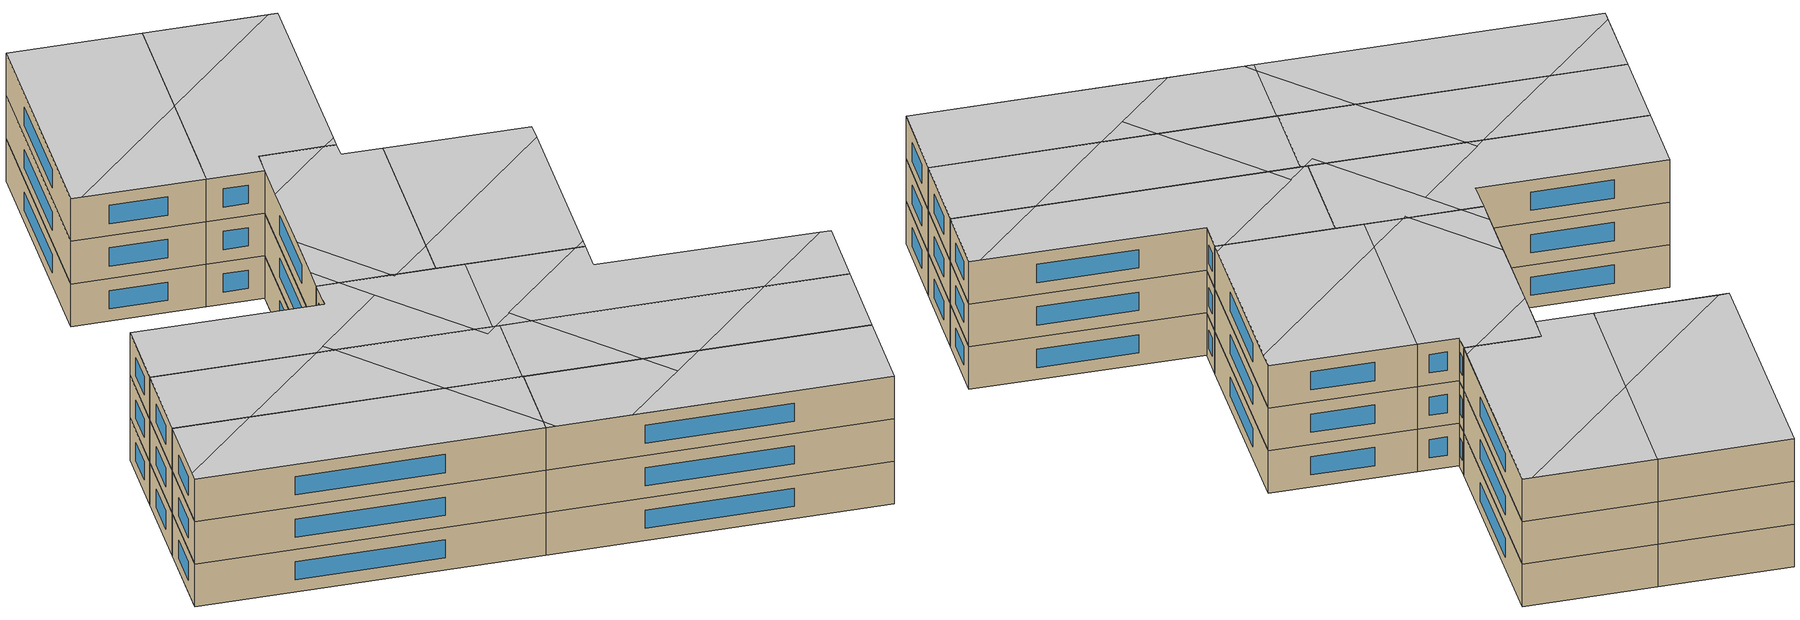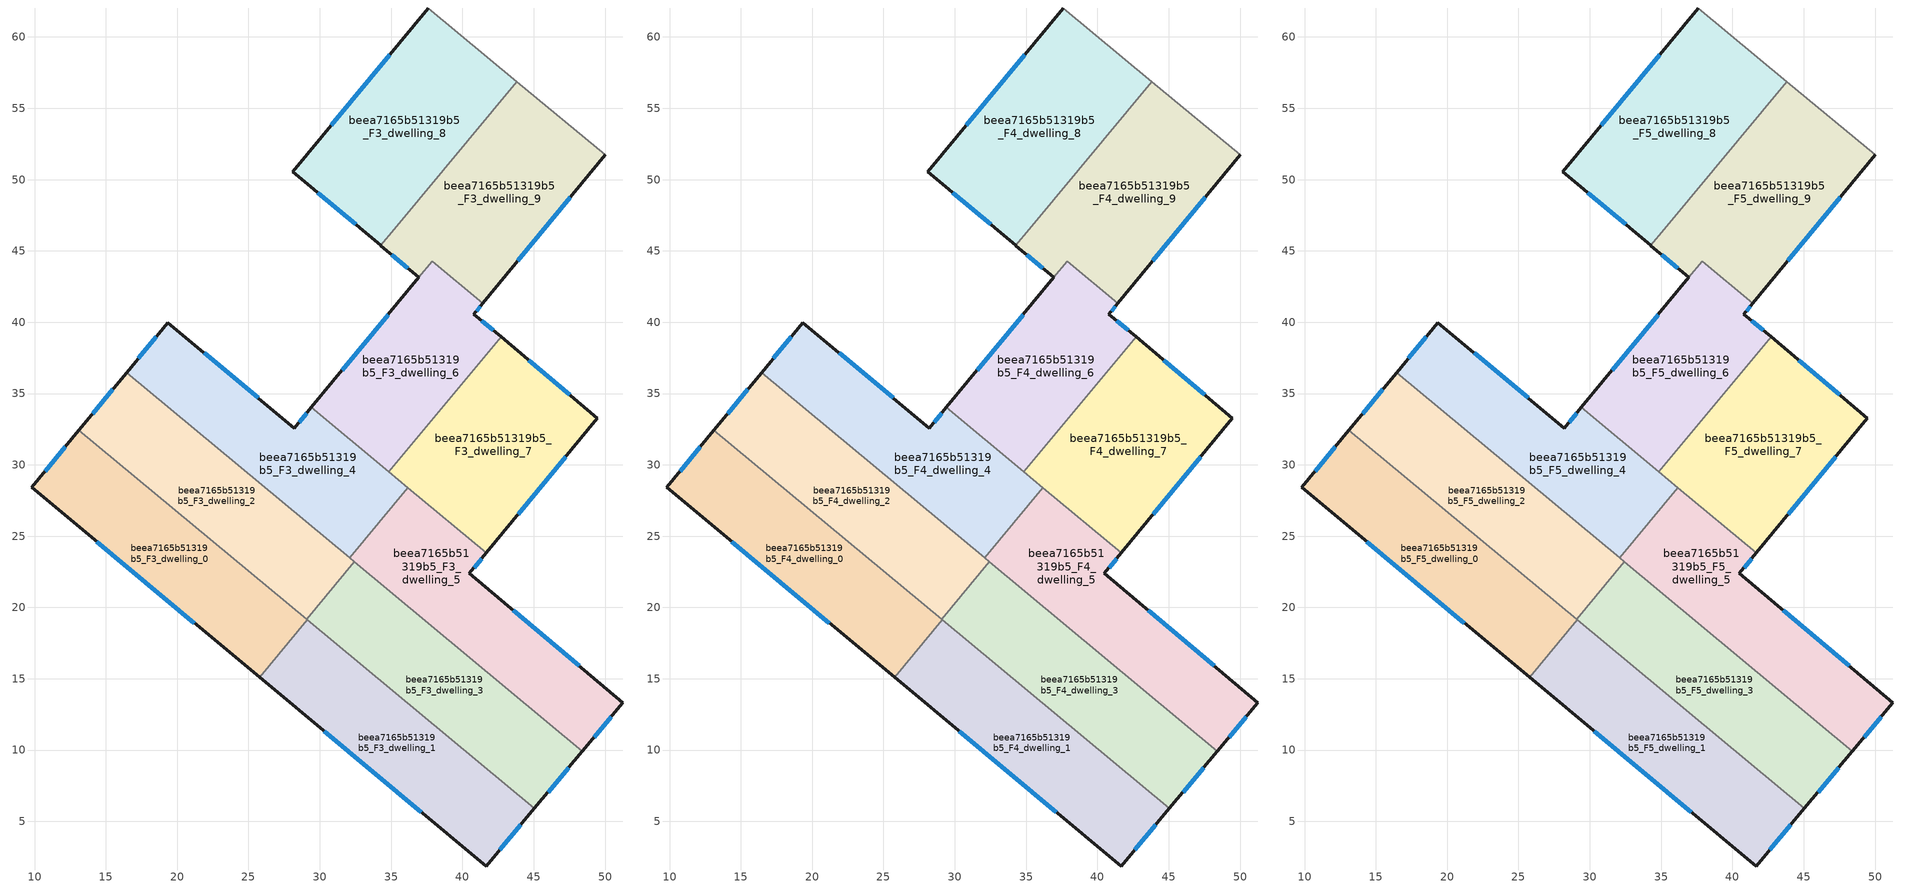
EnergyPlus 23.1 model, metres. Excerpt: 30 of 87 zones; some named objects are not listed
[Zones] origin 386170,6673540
beea7165b51319b5_F3_dwelling_0
 floor to beea7165b51319b5_F2_dwelling_0 (EU_floor_Construction): 29.12,19.13 25.78,15.1 9.79,28.42 13.11,32.43 z9
 wall outside (EU_wall_Construction): 13.11,32.43 9.79,28.42 25.78,15.1 z9:12
 wall to beea7165b51319b5_F3_dwelling_1 (EU_wall_Construction): 25.78,15.1 29.12,19.13 z9:12
 wall to beea7165b51319b5_F3_dwelling_2 (EU_wall_Construction): 29.08,19.17 13.11,32.43 z9:12
 wall to beea7165b51319b5_F3_dwelling_3 (EU_wall_Construction): 29.12,19.13 29.08,19.17 z9:12
 window (EU_Window_Construction): 14.36,24.61 21.21,18.91 / 12.16,31.29 10.74,29.57 z9.86:11.14
beea7165b51319b5_F3_dwelling_1
 floor to beea7165b51319b5_F2_dwelling_1 (EU_floor_Construction): 45.05,5.91 41.66,1.87 25.78,15.1 29.12,19.13 z9
 wall outside (EU_wall_Construction): 25.78,15.1 41.66,1.87 45.05,5.91 z9:12
 wall to beea7165b51319b5_F3_dwelling_3 (EU_wall_Construction): 45.05,5.91 29.12,19.13 z9:12
 window (EU_Window_Construction): 42.63,3.03 44.08,4.76 / 30.31,11.32 37.12,5.65 z9.86:11.14
beea7165b51319b5_F3_dwelling_2
 floor to beea7165b51319b5_F2_dwelling_2 (EU_floor_Construction): 32.43,23.2 29.08,19.17 13.11,32.43 16.45,36.46 z9
 wall outside (EU_wall_Construction): 16.45,36.46 13.11,32.43 z9:12
 wall to beea7165b51319b5_F3_dwelling_3 (EU_wall_Construction): 29.08,19.17 32.43,23.2 z9:12
 wall to beea7165b51319b5_F3_dwelling_4 (EU_wall_Construction): 32.09,23.47 16.45,36.46 z9:12
 wall to beea7165b51319b5_F3_dwelling_5 (EU_wall_Construction): 32.43,23.2 32.09,23.47 z9:12
 window (EU_Window_Construction): 15.5,35.31 14.07,33.58 z9.86:11.14
beea7165b51319b5_F3_dwelling_3
 floor to beea7165b51319b5_F2_dwelling_3 (EU_floor_Construction): 48.41,9.92 45.05,5.91 29.08,19.17 32.43,23.2 z9
 wall outside (EU_wall_Construction): 45.05,5.91 48.41,9.92 z9:12
 wall to beea7165b51319b5_F3_dwelling_5 (EU_wall_Construction): 48.41,9.92 32.43,23.2 z9:12
 window (EU_Window_Construction): 46.01,7.06 47.45,8.77 z9.86:11.14
beea7165b51319b5_F3_dwelling_4
 floor to beea7165b51319b5_F2_dwelling_4 (EU_floor_Construction): 29.41,34.02 36.18,28.4 32.09,23.47 16.45,36.46 19.35,39.97 28.22,32.58 z9
 wall outside (EU_wall_Construction): 29.41,34.02 28.22,32.58 19.35,39.97 16.45,36.46 z9:12
 wall to beea7165b51319b5_F3_dwelling_5 (EU_wall_Construction): 32.09,23.47 36.18,28.4 z9:12
 wall to beea7165b51319b5_F3_dwelling_6 (EU_wall_Construction): 34.85,29.51 29.41,34.02 z9:12
 wall to beea7165b51319b5_F3_dwelling_7 (EU_wall_Construction): 36.18,28.4 34.85,29.51 z9:12
 window (EU_Window_Construction): 29.07,33.61 28.56,32.99 / 18.52,38.97 17.28,37.47 / 25.69,34.69 21.88,37.86 z9.86:11.14
beea7165b51319b5_F3_dwelling_5
 floor to beea7165b51319b5_F2_dwelling_5 (EU_floor_Construction): 41.68,23.83 40.49,22.38 51.26,13.3 48.41,9.92 32.09,23.47 36.18,28.4 z9
 wall outside (EU_wall_Construction): 48.41,9.92 51.26,13.3 40.49,22.38 41.68,23.83 z9:12
 wall to beea7165b51319b5_F3_dwelling_7 (EU_wall_Construction): 41.68,23.83 36.18,28.4 z9:12
 window (EU_Window_Construction): 40.83,22.8 41.34,23.42 / 48.18,15.9 43.57,19.79 / 49.23,10.89 50.44,12.34 z9.86:11.14
beea7165b51319b5_F3_dwelling_6
 floor to beea7165b51319b5_F2_dwelling_6 (EU_floor_Construction): 41.44,41.33 40.81,40.57 42.71,38.97 34.85,29.51 29.41,34.02 36.94,43.15 37.88,44.29 z9
 wall outside (EU_wall_Construction): 42.71,38.97 40.81,40.57 41.44,41.33 / 36.94,43.15 29.41,34.02 z9:12
 wall to beea7165b51319b5_F3_dwelling_7 (EU_wall_Construction): 34.85,29.51 42.71,38.97 z9:12
 wall to beea7165b51319b5_F3_dwelling_9 (EU_wall_Construction): 41.44,41.33 37.88,44.29 36.94,43.15 z9:12
 window (EU_Window_Construction): 40.99,40.79 41.26,41.12 / 42.17,39.42 41.35,40.11 / 34.79,40.54 31.56,36.63 z9.86:11.14
beea7165b51319b5_F3_dwelling_7
 floor to beea7165b51319b5_F2_dwelling_7 (EU_floor_Construction): 49.47,33.28 41.68,23.83 34.85,29.51 42.71,38.97 z9
 wall outside (EU_wall_Construction): 41.68,23.83 49.47,33.28 42.71,38.97 z9:12
 window (EU_Window_Construction): 47.54,34.91 44.64,37.34 / 43.91,26.53 47.25,30.58 z9.86:11.14
beea7165b51319b5_F3_dwelling_8
 floor to beea7165b51319b5_F2_dwelling_8 (EU_floor_Construction): 43.82,56.87 35.22,46.5 34.28,45.38 28.1,50.54 37.61,62.03 z9
 wall outside (EU_wall_Construction): 37.61,62.03 28.1,50.54 34.28,45.38 z9:12
 wall adiabatic (EU_wall_Construction): 43.82,56.87 37.61,62.03 z9:12
 wall to beea7165b51319b5_F3_dwelling_9 (EU_wall_Construction): 34.28,45.38 35.22,46.5 43.82,56.87 z9:12
 window (EU_Window_Construction): 29.86,49.07 32.51,46.86 / 34.89,58.75 30.82,53.83 z9.86:11.14
beea7165b51319b5_F3_dwelling_9
 floor to beea7165b51319b5_F2_dwelling_9 (EU_floor_Construction): 50.01,51.73 41.44,41.33 37.88,44.29 36.94,43.15 34.28,45.38 43.82,56.87 z9
 wall outside (EU_wall_Construction): 41.44,41.33 50.01,51.73 / 34.28,45.38 36.94,43.15 z9:12
 wall adiabatic (EU_wall_Construction): 50.01,51.73 43.82,56.87 z9:12
 window (EU_Window_Construction): 43.89,44.3 47.56,48.76 / 35.04,44.74 36.18,43.79 z9.86:11.14
beea7165b51319b5_F4_dwelling_0
 floor to beea7165b51319b5_F3_dwelling_0 (EU_floor_Construction): 29.12,19.13 25.78,15.1 9.79,28.42 13.11,32.43 z12
 wall outside (EU_wall_Construction): 13.11,32.43 9.79,28.42 25.78,15.1 z12:15
 wall to beea7165b51319b5_F4_dwelling_1 (EU_wall_Construction): 25.78,15.1 29.12,19.13 z12:15
 wall to beea7165b51319b5_F4_dwelling_2 (EU_wall_Construction): 29.08,19.17 13.11,32.43 z12:15
 wall to beea7165b51319b5_F4_dwelling_3 (EU_wall_Construction): 29.12,19.13 29.08,19.17 z12:15
 window (EU_Window_Construction): 14.36,24.61 21.21,18.91 / 12.16,31.29 10.74,29.57 z12.86:14.14
beea7165b51319b5_F4_dwelling_1
 floor to beea7165b51319b5_F3_dwelling_1 (EU_floor_Construction): 45.05,5.91 41.66,1.87 25.78,15.1 29.12,19.13 z12
 wall outside (EU_wall_Construction): 25.78,15.1 41.66,1.87 45.05,5.91 z12:15
 wall to beea7165b51319b5_F4_dwelling_3 (EU_wall_Construction): 45.05,5.91 29.12,19.13 z12:15
 window (EU_Window_Construction): 42.63,3.03 44.08,4.76 / 30.31,11.32 37.12,5.65 z12.86:14.14
beea7165b51319b5_F4_dwelling_2
 floor to beea7165b51319b5_F3_dwelling_2 (EU_floor_Construction): 32.43,23.2 29.08,19.17 13.11,32.43 16.45,36.46 z12
 wall outside (EU_wall_Construction): 16.45,36.46 13.11,32.43 z12:15
 wall to beea7165b51319b5_F4_dwelling_3 (EU_wall_Construction): 29.08,19.17 32.43,23.2 z12:15
 wall to beea7165b51319b5_F4_dwelling_4 (EU_wall_Construction): 32.09,23.47 16.45,36.46 z12:15
 wall to beea7165b51319b5_F4_dwelling_5 (EU_wall_Construction): 32.43,23.2 32.09,23.47 z12:15
 window (EU_Window_Construction): 15.5,35.31 14.07,33.58 z12.86:14.14
beea7165b51319b5_F4_dwelling_3
 floor to beea7165b51319b5_F3_dwelling_3 (EU_floor_Construction): 48.41,9.92 45.05,5.91 29.08,19.17 32.43,23.2 z12
 wall outside (EU_wall_Construction): 45.05,5.91 48.41,9.92 z12:15
 wall to beea7165b51319b5_F4_dwelling_5 (EU_wall_Construction): 48.41,9.92 32.43,23.2 z12:15
 window (EU_Window_Construction): 46.01,7.06 47.45,8.77 z12.86:14.14
beea7165b51319b5_F4_dwelling_4
 floor to beea7165b51319b5_F3_dwelling_4 (EU_floor_Construction): 29.41,34.02 36.18,28.4 32.09,23.47 16.45,36.46 19.35,39.97 28.22,32.58 z12
 wall outside (EU_wall_Construction): 29.41,34.02 28.22,32.58 19.35,39.97 16.45,36.46 z12:15
 wall to beea7165b51319b5_F4_dwelling_5 (EU_wall_Construction): 32.09,23.47 36.18,28.4 z12:15
 wall to beea7165b51319b5_F4_dwelling_6 (EU_wall_Construction): 34.85,29.51 29.41,34.02 z12:15
 wall to beea7165b51319b5_F4_dwelling_7 (EU_wall_Construction): 36.18,28.4 34.85,29.51 z12:15
 window (EU_Window_Construction): 29.07,33.61 28.56,32.99 / 18.52,38.97 17.28,37.47 / 25.69,34.69 21.88,37.86 z12.86:14.14
beea7165b51319b5_F4_dwelling_5
 floor to beea7165b51319b5_F3_dwelling_5 (EU_floor_Construction): 41.68,23.83 40.49,22.38 51.26,13.3 48.41,9.92 32.09,23.47 36.18,28.4 z12
 wall outside (EU_wall_Construction): 48.41,9.92 51.26,13.3 40.49,22.38 41.68,23.83 z12:15
 wall to beea7165b51319b5_F4_dwelling_7 (EU_wall_Construction): 41.68,23.83 36.18,28.4 z12:15
 window (EU_Window_Construction): 40.83,22.8 41.34,23.42 / 48.18,15.9 43.57,19.79 / 49.23,10.89 50.44,12.34 z12.86:14.14
beea7165b51319b5_F4_dwelling_6
 floor to beea7165b51319b5_F3_dwelling_6 (EU_floor_Construction): 41.44,41.33 40.81,40.57 42.71,38.97 34.85,29.51 29.41,34.02 36.94,43.15 37.88,44.29 z12
 wall outside (EU_wall_Construction): 42.71,38.97 40.81,40.57 41.44,41.33 / 36.94,43.15 29.41,34.02 z12:15
 wall to beea7165b51319b5_F4_dwelling_7 (EU_wall_Construction): 34.85,29.51 42.71,38.97 z12:15
 wall to beea7165b51319b5_F4_dwelling_9 (EU_wall_Construction): 41.44,41.33 37.88,44.29 36.94,43.15 z12:15
 window (EU_Window_Construction): 40.99,40.79 41.26,41.12 / 42.17,39.42 41.35,40.11 / 34.79,40.54 31.56,36.63 z12.86:14.14
beea7165b51319b5_F4_dwelling_7
 floor to beea7165b51319b5_F3_dwelling_7 (EU_floor_Construction): 49.47,33.28 41.68,23.83 34.85,29.51 42.71,38.97 z12
 wall outside (EU_wall_Construction): 41.68,23.83 49.47,33.28 42.71,38.97 z12:15
 window (EU_Window_Construction): 47.54,34.91 44.64,37.34 / 43.91,26.53 47.25,30.58 z12.86:14.14
beea7165b51319b5_F4_dwelling_8
 floor to beea7165b51319b5_F3_dwelling_8 (EU_floor_Construction): 43.82,56.87 35.22,46.5 34.28,45.38 28.1,50.54 37.61,62.03 z12
 wall outside (EU_wall_Construction): 37.61,62.03 28.1,50.54 34.28,45.38 z12:15
 wall adiabatic (EU_wall_Construction): 43.82,56.87 37.61,62.03 z12:15
 wall to beea7165b51319b5_F4_dwelling_9 (EU_wall_Construction): 34.28,45.38 35.22,46.5 43.82,56.87 z12:15
 window (EU_Window_Construction): 29.86,49.07 32.51,46.86 / 34.89,58.75 30.82,53.83 z12.86:14.14
beea7165b51319b5_F4_dwelling_9
 floor to beea7165b51319b5_F3_dwelling_9 (EU_floor_Construction): 50.01,51.73 41.44,41.33 37.88,44.29 36.94,43.15 34.28,45.38 43.82,56.87 z12
 wall outside (EU_wall_Construction): 41.44,41.33 50.01,51.73 / 34.28,45.38 36.94,43.15 z12:15
 wall adiabatic (EU_wall_Construction): 50.01,51.73 43.82,56.87 z12:15
 window (EU_Window_Construction): 43.89,44.3 47.56,48.76 / 35.04,44.74 36.18,43.79 z12.86:14.14
beea7165b51319b5_F5_dwelling_0
 floor to beea7165b51319b5_F4_dwelling_0 (EU_floor_Construction): 29.12,19.13 25.78,15.1 9.79,28.42 13.11,32.43 z15
 wall outside (EU_wall_Construction): 13.11,32.43 9.79,28.42 25.78,15.1 z15:18
 wall to beea7165b51319b5_F5_dwelling_1 (EU_wall_Construction): 25.78,15.1 29.12,19.13 z15:18
 wall to beea7165b51319b5_F5_dwelling_2 (EU_wall_Construction): 29.08,19.17 13.11,32.43 z15:18
 wall to beea7165b51319b5_F5_dwelling_3 (EU_wall_Construction): 29.12,19.13 29.08,19.17 z15:18
 window (EU_Window_Construction): 14.36,24.61 21.21,18.91 / 12.16,31.29 10.74,29.57 z15.86:17.14
 ceiling to beea7165b51319b5_F6_dwelling_7 (EU_floor_Construction): 25.78,15.1 26.16,15.57 25.56,22.1 16.67,29.47 10.17,28.87 9.79,28.42 z18
 ceiling to beea7165b51319b5_F6_dwelling_5 (EU_floor_Construction): 26.16,15.57 29.12,19.13 25.56,22.1 z18
 ceiling to beea7165b51319b5_F6_dwelling_4 (EU_floor_Construction): 16.67,29.47 13.11,32.43 10.17,28.87 z18
beea7165b51319b5_F5_dwelling_1
 floor to beea7165b51319b5_F4_dwelling_1 (EU_floor_Construction): 45.05,5.91 41.66,1.87 25.78,15.1 29.12,19.13 z15
 wall outside (EU_wall_Construction): 25.78,15.1 41.66,1.87 45.05,5.91 z15:18
 wall to beea7165b51319b5_F5_dwelling_3 (EU_wall_Construction): 45.05,5.91 29.12,19.13 z15:18
 window (EU_Window_Construction): 42.63,3.03 44.08,4.76 / 30.31,11.32 37.12,5.65 z15.86:17.14
 ceiling to beea7165b51319b5_F6_dwelling_8 (EU_floor_Construction): 41.66,1.87 45.05,5.91 37.14,12.48 29.75,11.8 z18
 ceiling to beea7165b51319b5_F6_dwelling_7 (EU_floor_Construction): 26.24,14.72 26.16,15.57 25.78,15.1 z18
 ceiling to beea7165b51319b5_F6_dwelling_6 (EU_floor_Construction): 37.14,12.48 34.59,14.6 34.8,12.27 z18
 ceiling adiabatic (EU_roof_Construction): 34.8,12.27 34.59,14.6 29.12,19.13 26.16,15.57 26.24,14.72 29.75,11.8 z18
beea7165b51319b5_F5_dwelling_2
 floor to beea7165b51319b5_F4_dwelling_2 (EU_floor_Construction): 32.43,23.2 29.08,19.17 13.11,32.43 16.45,36.46 z15
 wall outside (EU_wall_Construction): 16.45,36.46 13.11,32.43 z15:18
 wall to beea7165b51319b5_F5_dwelling_3 (EU_wall_Construction): 29.08,19.17 32.43,23.2 z15:18
 wall to beea7165b51319b5_F5_dwelling_4 (EU_wall_Construction): 32.09,23.47 16.45,36.46 z15:18
 wall to beea7165b51319b5_F5_dwelling_5 (EU_wall_Construction): 32.43,23.2 32.09,23.47 z15:18
 window (EU_Window_Construction): 15.5,35.31 14.07,33.58 z15.86:17.14
 ceiling to beea7165b51319b5_F6_dwelling_4 (EU_floor_Construction): 24.04,30.16 16.45,36.46 13.11,32.43 16.67,29.47 z18
 ceiling to beea7165b51319b5_F6_dwelling_7 (EU_floor_Construction): 25.56,22.1 24.87,29.47 24.05,30.16 16.67,29.47 z18
 ceiling to beea7165b51319b5_F6_dwelling_3 (EU_floor_Construction): 32.23,23.36 31.27,24.16 31.35,23.28 z18
 ceiling to beea7165b51319b5_F6_dwelling_5 (EU_floor_Construction): 29.08,19.17 32.43,23.2 32.23,23.36 31.35,23.28 31.27,24.16 24.87,29.47 25.56,22.1 z18
beea7165b51319b5_F5_dwelling_3
 floor to beea7165b51319b5_F4_dwelling_3 (EU_floor_Construction): 48.41,9.92 45.05,5.91 29.08,19.17 32.43,23.2 z15
 wall outside (EU_wall_Construction): 45.05,5.91 48.41,9.92 z15:18
 wall to beea7165b51319b5_F5_dwelling_5 (EU_wall_Construction): 48.41,9.92 32.43,23.2 z15:18
 window (EU_Window_Construction): 46.01,7.06 47.45,8.77 z15.86:17.14
 ceiling to beea7165b51319b5_F6_dwelling_6 (EU_floor_Construction): 44.51,13.16 33.9,21.97 34.59,14.6 37.14,12.48 z18
 ceiling to beea7165b51319b5_F6_dwelling_8 (EU_floor_Construction): 45.05,5.91 48.41,9.92 44.51,13.16 37.14,12.48 z18
 ceiling adiabatic (EU_roof_Construction): 34.59,14.6 33.9,21.97 32.43,23.2 29.08,19.17 z18
beea7165b51319b5_F5_dwelling_4
 floor to beea7165b51319b5_F4_dwelling_4 (EU_floor_Construction): 29.41,34.02 36.18,28.4 32.09,23.47 16.45,36.46 19.35,39.97 28.22,32.58 z15
 wall outside (EU_wall_Construction): 29.41,34.02 28.22,32.58 19.35,39.97 16.45,36.46 z15:18
 wall to beea7165b51319b5_F5_dwelling_5 (EU_wall_Construction): 32.09,23.47 36.18,28.4 z15:18
 wall to beea7165b51319b5_F5_dwelling_6 (EU_wall_Construction): 34.85,29.51 29.41,34.02 z15:18
 wall to beea7165b51319b5_F5_dwelling_7 (EU_wall_Construction): 36.18,28.4 34.85,29.51 z15:18
 window (EU_Window_Construction): 29.07,33.61 28.56,32.99 / 18.52,38.97 17.28,37.47 / 25.69,34.69 21.88,37.86 z15.86:17.14
 ceiling to beea7165b51319b5_F6_dwelling_5 (EU_floor_Construction): 31.27,24.16 30.66,30.77 30.41,30.75 30.3,30.74 24.8,30.23 24.87,29.47 z18
 ceiling to beea7165b51319b5_F6_dwelling_4 (EU_floor_Construction): 30.66,30.77 30.44,33.17 29.41,34.02 28.22,32.58 19.35,39.97 16.45,36.46 24.04,30.16 30.3,30.74 30.41,30.75 z18
 ceiling to beea7165b51319b5_F6_dwelling_7 (EU_floor_Construction): 24.87,29.47 24.8,30.23 24.05,30.16 z18
 ceiling to beea7165b51319b5_F6_dwelling_3 (EU_floor_Construction): 32.09,23.47 36.18,28.4 33.06,30.99 32.85,30.97 32.84,31.18 30.44,33.17 31.27,24.16 z18
 ceiling to beea7165b51319b5_F6_dwelling_2 (EU_floor_Construction): 33.06,30.99 32.84,31.18 32.85,30.97 z18
beea7165b51319b5_F5_dwelling_5
 floor to beea7165b51319b5_F4_dwelling_5 (EU_floor_Construction): 41.68,23.83 40.49,22.38 51.26,13.3 48.41,9.92 32.09,23.47 36.18,28.4 z15
 wall outside (EU_wall_Construction): 48.41,9.92 51.26,13.3 40.49,22.38 41.68,23.83 z15:18
 wall to beea7165b51319b5_F5_dwelling_7 (EU_wall_Construction): 41.68,23.83 36.18,28.4 z15:18
 window (EU_Window_Construction): 40.83,22.8 41.34,23.42 / 48.18,15.9 43.57,19.79 / 49.23,10.89 50.44,12.34 z15.86:17.14
 ceiling to beea7165b51319b5_F6_dwelling_6 (EU_floor_Construction): 50.73,13.74 40.49,22.38 41.68,23.83 41.25,24.19 33.76,23.5 33.9,21.97 44.51,13.16 z18
 ceiling to beea7165b51319b5_F6_dwelling_8 (EU_floor_Construction): 48.41,9.92 51.26,13.3 50.73,13.74 44.51,13.16 z18
 ceiling to beea7165b51319b5_F6_dwelling_3 (EU_floor_Construction): 41.25,24.19 36.18,28.4 32.09,23.47 32.23,23.36 z18
 ceiling to beea7165b51319b5_F6_dwelling_5 (EU_floor_Construction): 33.9,21.97 33.76,23.5 32.23,23.36 z18
beea7165b51319b5_F5_dwelling_6
 floor to beea7165b51319b5_F4_dwelling_6 (EU_floor_Construction): 41.44,41.33 40.81,40.57 42.71,38.97 34.85,29.51 29.41,34.02 36.94,43.15 37.88,44.29 z15
 wall outside (EU_wall_Construction): 42.71,38.97 40.81,40.57 41.44,41.33 / 36.94,43.15 29.41,34.02 z15:18
 wall to beea7165b51319b5_F5_dwelling_7 (EU_wall_Construction): 34.85,29.51 42.71,38.97 z15:18
 wall to beea7165b51319b5_F5_dwelling_9 (EU_wall_Construction): 41.44,41.33 37.88,44.29 36.94,43.15 z15:18
 window (EU_Window_Construction): 40.99,40.79 41.26,41.12 / 42.17,39.42 41.35,40.11 / 34.79,40.54 31.56,36.63 z15.86:17.14
 ceiling to beea7165b51319b5_F6_dwelling_2 (EU_floor_Construction): 36.34,31.3 42.71,38.97 40.81,40.57 41.44,41.33 40.88,41.8 35.41,41.29 32.25,37.47 32.84,31.18 33.06,30.99 z18
 ceiling to beea7165b51319b5_F6_dwelling_1 (EU_floor_Construction): 40.88,41.8 37.88,44.29 36.96,43.17 35.41,41.29 z18
 ceiling to beea7165b51319b5_F6_dwelling_3 (EU_floor_Construction): 34.85,29.51 36.34,31.3 33.06,30.99 z18; 32.84,31.18 32.25,37.47 30.26,35.05 30.44,33.17 z18
 ceiling to beea7165b51319b5_F6_dwelling_4 (EU_floor_Construction): 30.44,33.17 30.26,35.05 29.41,34.02 z18
beea7165b51319b5_F5_dwelling_7
 floor to beea7165b51319b5_F4_dwelling_7 (EU_floor_Construction): 49.47,33.28 41.68,23.83 34.85,29.51 42.71,38.97 z15
 wall outside (EU_wall_Construction): 41.68,23.83 49.47,33.28 42.71,38.97 z15:18
 window (EU_Window_Construction): 47.54,34.91 44.64,37.34 / 43.91,26.53 47.25,30.58 z15.86:17.14
 ceiling to beea7165b51319b5_F6_dwelling_3 (EU_floor_Construction): 42.04,24.27 48.79,32.45 36.34,31.3 34.85,29.51 41.25,24.19 z18
 ceiling to beea7165b51319b5_F6_dwelling_2 (EU_floor_Construction): 48.79,32.45 49.47,33.28 42.71,38.97 36.34,31.3 z18
 ceiling to beea7165b51319b5_F6_dwelling_6 (EU_floor_Construction): 41.68,23.83 42.04,24.27 41.25,24.19 z18
beea7165b51319b5_F5_dwelling_8
 floor to beea7165b51319b5_F4_dwelling_8 (EU_floor_Construction): 43.82,56.87 35.22,46.5 34.28,45.38 28.1,50.54 37.61,62.03 z15
 wall outside (EU_wall_Construction): 37.61,62.03 28.1,50.54 34.28,45.38 z15:18
 wall adiabatic (EU_wall_Construction): 43.82,56.87 37.61,62.03 z15:18
 wall to beea7165b51319b5_F5_dwelling_9 (EU_wall_Construction): 34.28,45.38 35.22,46.5 43.82,56.87 z15:18
 window (EU_Window_Construction): 29.86,49.07 32.51,46.86 / 34.89,58.75 30.82,53.83 z15.86:17.14
 ceiling to beea7165b51319b5_F6_dwelling_0 (EU_floor_Construction): 39.04,51.11 43.82,56.87 37.61,62.03 28.1,50.54 28.58,50.14 z18
 ceiling to beea7165b51319b5_F6_dwelling_1 (EU_floor_Construction): 35.17,46.44 39.04,51.11 28.58,50.14 34.28,45.38 z18
beea7165b51319b5_F5_dwelling_9
 floor to beea7165b51319b5_F4_dwelling_9 (EU_floor_Construction): 50.01,51.73 41.44,41.33 37.88,44.29 36.94,43.15 34.28,45.38 43.82,56.87 z15
 wall outside (EU_wall_Construction): 41.44,41.33 50.01,51.73 / 34.28,45.38 36.94,43.15 z15:18
 wall adiabatic (EU_wall_Construction): 50.01,51.73 43.82,56.87 z15:18
 window (EU_Window_Construction): 43.89,44.3 47.56,48.76 / 35.04,44.74 36.18,43.79 z15.86:17.14
 ceiling to beea7165b51319b5_F6_dwelling_1 (EU_floor_Construction): 41.9,41.89 50.01,51.73 49.58,52.08 39.04,51.11 34.28,45.38 36.94,43.15 37.88,44.29 40.88,41.8 z18
 ceiling to beea7165b51319b5_F6_dwelling_0 (EU_floor_Construction): 49.58,52.08 43.82,56.87 39.04,51.11 z18
 ceiling to beea7165b51319b5_F6_dwelling_2 (EU_floor_Construction): 41.44,41.33 41.9,41.89 40.88,41.8 z18
[Building]
EU S2 Campaign: North Axis=0; Terrain=City; Solar Distribution=FullExterior
[Site:Location]
Helsinki-Vantaa.AP: Latitude=60.317; Longitude=24.963; Time Zone=2; Elevation=54.6
[SizingPeriod:WeatherFileDays]
AnnualSizingPeriod: Begin Month=1; Begin Day of Month=1; End Month=12; End Day of Month=31; Day of Week for Start Day=Monday; Use Weather File Daylight Saving Period=No; Use Weather File Rain and Snow Indicators=No
[MATERIAL]
EU_InternalMass_Material: Roughness=MediumRough; Thickness=0.1; Conductivity=1; Density=1800; Specific Heat=900; Thermal Absorptance=0.9; Solar Absorptance=0.7; Visible Absorptance=0.7
[MATERIAL:NOMASS] Roughness=MediumRough; Thermal Absorptance=0.9; Solar Absorptance=0.7; Visible Absorptance=0.7
Name | Thermal Resistance
EU_wall_NoMass | 1.10183
EU_roof_NoMass; EU_floor_NoMass | 1.70606
[WINDOWMATERIAL:SIMPLEGLAZINGSYSTEM]
EU_Window_SimpleGlazing: UFactor=3.11035; Solar Heat Gain Coefficient=0.8; Visible Transmittance=0.8
[CONSTRUCTION]
EU_wall_Construction: EU_wall_NoMass
EU_roof_Construction: EU_roof_NoMass
EU_floor_Construction: EU_floor_NoMass
EU_Window_Construction: EU_Window_SimpleGlazing
EU_InternalMass_Construction: EU_InternalMass_Material
[ZONE] Type=1; Multiplier=1; Ceiling Height=autocalculate; Floor Area=autocalculate; Part of Total Floor Area=Yes
Name | Volume
beea7165b51319b5_F3_dwelling_0; beea7165b51319b5_F4_dwelling_0; beea7165b51319b5_F5_dwelling_0; beea7165b51319b5_F3_dwelling_3; beea7165b51319b5_F4_dwelling_3; beea7165b51319b5_F5_dwelling_3 | 326.14
beea7165b51319b5_F3_dwelling_1; beea7165b51319b5_F4_dwelling_1; beea7165b51319b5_F5_dwelling_1 | 326.136
beea7165b51319b5_F3_dwelling_2; beea7165b51319b5_F4_dwelling_2; beea7165b51319b5_F5_dwelling_2 | 326.131
beea7165b51319b5_F3_dwelling_4; beea7165b51319b5_F4_dwelling_4; beea7165b51319b5_F5_dwelling_4 | 326.134
beea7165b51319b5_F3_dwelling_5; beea7165b51319b5_F4_dwelling_5; beea7165b51319b5_F5_dwelling_5; beea7165b51319b5_F3_dwelling_7; beea7165b51319b5_F4_dwelling_7; beea7165b51319b5_F5_dwelling_7 | 326.153
beea7165b51319b5_F3_dwelling_6; beea7165b51319b5_F4_dwelling_6; beea7165b51319b5_F5_dwelling_6 | 275.742
beea7165b51319b5_F3_dwelling_8; beea7165b51319b5_F4_dwelling_8; beea7165b51319b5_F5_dwelling_8 | 361.25
beea7165b51319b5_F3_dwelling_9; beea7165b51319b5_F4_dwelling_9; beea7165b51319b5_F5_dwelling_9 | 341.477
[INTERNALMASS] Construction=EU_InternalMass_Construction
Name | Zone or ZoneList | Surface Area
beea7165b51319b5_F3_dwelling_0_EU_InternalMass | beea7165b51319b5_F3_dwelling_0 | 108.714
beea7165b51319b5_F3_dwelling_1_EU_InternalMass | beea7165b51319b5_F3_dwelling_1 | 108.712
beea7165b51319b5_F3_dwelling_2_EU_InternalMass | beea7165b51319b5_F3_dwelling_2 | 108.711
beea7165b51319b5_F3_dwelling_3_EU_InternalMass | beea7165b51319b5_F3_dwelling_3 | 108.713
beea7165b51319b5_F3_dwelling_4_EU_InternalMass | beea7165b51319b5_F3_dwelling_4 | 108.711
beea7165b51319b5_F3_dwelling_5_EU_InternalMass | beea7165b51319b5_F3_dwelling_5 | 108.718
beea7165b51319b5_F3_dwelling_6_EU_InternalMass | beea7165b51319b5_F3_dwelling_6 | 91.9176
beea7165b51319b5_F3_dwelling_7_EU_InternalMass | beea7165b51319b5_F3_dwelling_7 | 108.718
beea7165b51319b5_F3_dwelling_8_EU_InternalMass | beea7165b51319b5_F3_dwelling_8 | 120.417
beea7165b51319b5_F3_dwelling_9_EU_InternalMass | beea7165b51319b5_F3_dwelling_9 | 113.823
beea7165b51319b5_F4_dwelling_0_EU_InternalMass | beea7165b51319b5_F4_dwelling_0 | 108.714
beea7165b51319b5_F4_dwelling_1_EU_InternalMass | beea7165b51319b5_F4_dwelling_1 | 108.712
beea7165b51319b5_F4_dwelling_2_EU_InternalMass | beea7165b51319b5_F4_dwelling_2 | 108.711
beea7165b51319b5_F4_dwelling_3_EU_InternalMass | beea7165b51319b5_F4_dwelling_3 | 108.713
beea7165b51319b5_F4_dwelling_4_EU_InternalMass | beea7165b51319b5_F4_dwelling_4 | 108.711
beea7165b51319b5_F4_dwelling_5_EU_InternalMass | beea7165b51319b5_F4_dwelling_5 | 108.718
beea7165b51319b5_F4_dwelling_6_EU_InternalMass | beea7165b51319b5_F4_dwelling_6 | 91.9176
beea7165b51319b5_F4_dwelling_7_EU_InternalMass | beea7165b51319b5_F4_dwelling_7 | 108.718
beea7165b51319b5_F4_dwelling_8_EU_InternalMass | beea7165b51319b5_F4_dwelling_8 | 120.417
beea7165b51319b5_F4_dwelling_9_EU_InternalMass | beea7165b51319b5_F4_dwelling_9 | 113.823
beea7165b51319b5_F5_dwelling_0_EU_InternalMass | beea7165b51319b5_F5_dwelling_0 | 108.714
beea7165b51319b5_F5_dwelling_1_EU_InternalMass | beea7165b51319b5_F5_dwelling_1 | 108.712
beea7165b51319b5_F5_dwelling_2_EU_InternalMass | beea7165b51319b5_F5_dwelling_2 | 108.711
beea7165b51319b5_F5_dwelling_3_EU_InternalMass | beea7165b51319b5_F5_dwelling_3 | 108.713
beea7165b51319b5_F5_dwelling_4_EU_InternalMass | beea7165b51319b5_F5_dwelling_4 | 108.711
beea7165b51319b5_F5_dwelling_5_EU_InternalMass | beea7165b51319b5_F5_dwelling_5 | 108.718
beea7165b51319b5_F5_dwelling_6_EU_InternalMass | beea7165b51319b5_F5_dwelling_6 | 91.9176
beea7165b51319b5_F5_dwelling_7_EU_InternalMass | beea7165b51319b5_F5_dwelling_7 | 108.718
beea7165b51319b5_F5_dwelling_8_EU_InternalMass | beea7165b51319b5_F5_dwelling_8 | 120.417
beea7165b51319b5_F5_dwelling_9_EU_InternalMass | beea7165b51319b5_F5_dwelling_9 | 113.823
[OTHEREQUIPMENT] Fuel Type=Electricity; Design Level Calculation Method=Watts/Area; Power per Zone Floor Area=1; Fraction Latent=0; Fraction Radiant=0; Fraction Lost=0; Carbon Dioxide Generation Rate=0; EndUse Subcategory=EU_Step8_InternalGains
Name | Zone or ZoneList or Space or SpaceList | Schedule
EU_Step8_InternalGain_beea7165b51319b5_F3_dwelling_0_f000 | beea7165b51319b5_F3_dwelling_0 | EU_Step8_GainSchedule_beea7165b51319b5_F3_dwelling_0_f000
EU_Step8_InternalGain_beea7165b51319b5_F3_dwelling_1_f000 | beea7165b51319b5_F3_dwelling_1 | EU_Step8_GainSchedule_beea7165b51319b5_F3_dwelling_1_f000
EU_Step8_InternalGain_beea7165b51319b5_F3_dwelling_2_f000 | beea7165b51319b5_F3_dwelling_2 | EU_Step8_GainSchedule_beea7165b51319b5_F3_dwelling_2_f000
EU_Step8_InternalGain_beea7165b51319b5_F3_dwelling_3_f000 | beea7165b51319b5_F3_dwelling_3 | EU_Step8_GainSchedule_beea7165b51319b5_F3_dwelling_3_f000
EU_Step8_InternalGain_beea7165b51319b5_F3_dwelling_4_f000 | beea7165b51319b5_F3_dwelling_4 | EU_Step8_GainSchedule_beea7165b51319b5_F3_dwelling_4_f000
EU_Step8_InternalGain_beea7165b51319b5_F3_dwelling_5_f000 | beea7165b51319b5_F3_dwelling_5 | EU_Step8_GainSchedule_beea7165b51319b5_F3_dwelling_5_f000
EU_Step8_InternalGain_beea7165b51319b5_F3_dwelling_6_f000 | beea7165b51319b5_F3_dwelling_6 | EU_Step8_GainSchedule_beea7165b51319b5_F3_dwelling_6_f000
EU_Step8_InternalGain_beea7165b51319b5_F3_dwelling_7_f000 | beea7165b51319b5_F3_dwelling_7 | EU_Step8_GainSchedule_beea7165b51319b5_F3_dwelling_7_f000
EU_Step8_InternalGain_beea7165b51319b5_F3_dwelling_8_f000 | beea7165b51319b5_F3_dwelling_8 | EU_Step8_GainSchedule_beea7165b51319b5_F3_dwelling_8_f000
EU_Step8_InternalGain_beea7165b51319b5_F3_dwelling_9_f000 | beea7165b51319b5_F3_dwelling_9 | EU_Step8_GainSchedule_beea7165b51319b5_F3_dwelling_9_f000
EU_Step8_InternalGain_beea7165b51319b5_F4_dwelling_0_f000 | beea7165b51319b5_F4_dwelling_0 | EU_Step8_GainSchedule_beea7165b51319b5_F4_dwelling_0_f000
EU_Step8_InternalGain_beea7165b51319b5_F4_dwelling_1_f000 | beea7165b51319b5_F4_dwelling_1 | EU_Step8_GainSchedule_beea7165b51319b5_F4_dwelling_1_f000
EU_Step8_InternalGain_beea7165b51319b5_F4_dwelling_2_f000 | beea7165b51319b5_F4_dwelling_2 | EU_Step8_GainSchedule_beea7165b51319b5_F4_dwelling_2_f000
EU_Step8_InternalGain_beea7165b51319b5_F4_dwelling_3_f000 | beea7165b51319b5_F4_dwelling_3 | EU_Step8_GainSchedule_beea7165b51319b5_F4_dwelling_3_f000
EU_Step8_InternalGain_beea7165b51319b5_F4_dwelling_4_f000 | beea7165b51319b5_F4_dwelling_4 | EU_Step8_GainSchedule_beea7165b51319b5_F4_dwelling_4_f000
EU_Step8_InternalGain_beea7165b51319b5_F4_dwelling_5_f000 | beea7165b51319b5_F4_dwelling_5 | EU_Step8_GainSchedule_beea7165b51319b5_F4_dwelling_5_f000
EU_Step8_InternalGain_beea7165b51319b5_F4_dwelling_6_f000 | beea7165b51319b5_F4_dwelling_6 | EU_Step8_GainSchedule_beea7165b51319b5_F4_dwelling_6_f000
EU_Step8_InternalGain_beea7165b51319b5_F4_dwelling_7_f000 | beea7165b51319b5_F4_dwelling_7 | EU_Step8_GainSchedule_beea7165b51319b5_F4_dwelling_7_f000
EU_Step8_InternalGain_beea7165b51319b5_F4_dwelling_8_f000 | beea7165b51319b5_F4_dwelling_8 | EU_Step8_GainSchedule_beea7165b51319b5_F4_dwelling_8_f000
EU_Step8_InternalGain_beea7165b51319b5_F4_dwelling_9_f000 | beea7165b51319b5_F4_dwelling_9 | EU_Step8_GainSchedule_beea7165b51319b5_F4_dwelling_9_f000
EU_Step8_InternalGain_beea7165b51319b5_F5_dwelling_0_f000 | beea7165b51319b5_F5_dwelling_0 | EU_Step8_GainSchedule_beea7165b51319b5_F5_dwelling_0_f000
EU_Step8_InternalGain_beea7165b51319b5_F5_dwelling_1_f000 | beea7165b51319b5_F5_dwelling_1 | EU_Step8_GainSchedule_beea7165b51319b5_F5_dwelling_1_f000
EU_Step8_InternalGain_beea7165b51319b5_F5_dwelling_2_f000 | beea7165b51319b5_F5_dwelling_2 | EU_Step8_GainSchedule_beea7165b51319b5_F5_dwelling_2_f000
EU_Step8_InternalGain_beea7165b51319b5_F5_dwelling_3_f000 | beea7165b51319b5_F5_dwelling_3 | EU_Step8_GainSchedule_beea7165b51319b5_F5_dwelling_3_f000
EU_Step8_InternalGain_beea7165b51319b5_F5_dwelling_4_f000 | beea7165b51319b5_F5_dwelling_4 | EU_Step8_GainSchedule_beea7165b51319b5_F5_dwelling_4_f000
EU_Step8_InternalGain_beea7165b51319b5_F5_dwelling_5_f000 | beea7165b51319b5_F5_dwelling_5 | EU_Step8_GainSchedule_beea7165b51319b5_F5_dwelling_5_f000
EU_Step8_InternalGain_beea7165b51319b5_F5_dwelling_6_f000 | beea7165b51319b5_F5_dwelling_6 | EU_Step8_GainSchedule_beea7165b51319b5_F5_dwelling_6_f000
EU_Step8_InternalGain_beea7165b51319b5_F5_dwelling_7_f000 | beea7165b51319b5_F5_dwelling_7 | EU_Step8_GainSchedule_beea7165b51319b5_F5_dwelling_7_f000
EU_Step8_InternalGain_beea7165b51319b5_F5_dwelling_8_f000 | beea7165b51319b5_F5_dwelling_8 | EU_Step8_GainSchedule_beea7165b51319b5_F5_dwelling_8_f000
EU_Step8_InternalGain_beea7165b51319b5_F5_dwelling_9_f000 | beea7165b51319b5_F5_dwelling_9 | EU_Step8_GainSchedule_beea7165b51319b5_F5_dwelling_9_f000
[ZONEVENTILATION:DESIGNFLOWRATE] Schedule=EU_AlwaysOn; Design Flow Rate Calculation Method=AirChanges/Hour; Air Changes per Hour=0.756316; Ventilation Type=Natural; Fan Pressure Rise=0; Fan Total Efficiency=1; Constant Term Coefficient=1; Temperature Term Coefficient=0; Velocity Term Coefficient=0; Velocity Squared Term Coefficient=0; Minimum Indoor Temperature=-100; Maximum Indoor Temperature=100; Delta Temperature=-100; Minimum Outdoor Temperature=-100; Maximum Outdoor Temperature=100; Maximum Wind Speed=40
Name | Zone or ZoneList or Space or SpaceList
EU_ConstantAir_beea7165b51319b5_F3_dwelling_0 | beea7165b51319b5_F3_dwelling_0
EU_ConstantAir_beea7165b51319b5_F3_dwelling_1 | beea7165b51319b5_F3_dwelling_1
EU_ConstantAir_beea7165b51319b5_F3_dwelling_2 | beea7165b51319b5_F3_dwelling_2
EU_ConstantAir_beea7165b51319b5_F3_dwelling_3 | beea7165b51319b5_F3_dwelling_3
EU_ConstantAir_beea7165b51319b5_F3_dwelling_4 | beea7165b51319b5_F3_dwelling_4
EU_ConstantAir_beea7165b51319b5_F3_dwelling_5 | beea7165b51319b5_F3_dwelling_5
EU_ConstantAir_beea7165b51319b5_F3_dwelling_6 | beea7165b51319b5_F3_dwelling_6
EU_ConstantAir_beea7165b51319b5_F3_dwelling_7 | beea7165b51319b5_F3_dwelling_7
EU_ConstantAir_beea7165b51319b5_F3_dwelling_8 | beea7165b51319b5_F3_dwelling_8
EU_ConstantAir_beea7165b51319b5_F3_dwelling_9 | beea7165b51319b5_F3_dwelling_9
EU_ConstantAir_beea7165b51319b5_F4_dwelling_0 | beea7165b51319b5_F4_dwelling_0
EU_ConstantAir_beea7165b51319b5_F4_dwelling_1 | beea7165b51319b5_F4_dwelling_1
EU_ConstantAir_beea7165b51319b5_F4_dwelling_2 | beea7165b51319b5_F4_dwelling_2
EU_ConstantAir_beea7165b51319b5_F4_dwelling_3 | beea7165b51319b5_F4_dwelling_3
EU_ConstantAir_beea7165b51319b5_F4_dwelling_4 | beea7165b51319b5_F4_dwelling_4
EU_ConstantAir_beea7165b51319b5_F4_dwelling_5 | beea7165b51319b5_F4_dwelling_5
EU_ConstantAir_beea7165b51319b5_F4_dwelling_6 | beea7165b51319b5_F4_dwelling_6
EU_ConstantAir_beea7165b51319b5_F4_dwelling_7 | beea7165b51319b5_F4_dwelling_7
EU_ConstantAir_beea7165b51319b5_F4_dwelling_8 | beea7165b51319b5_F4_dwelling_8
EU_ConstantAir_beea7165b51319b5_F4_dwelling_9 | beea7165b51319b5_F4_dwelling_9
EU_ConstantAir_beea7165b51319b5_F5_dwelling_0 | beea7165b51319b5_F5_dwelling_0
EU_ConstantAir_beea7165b51319b5_F5_dwelling_1 | beea7165b51319b5_F5_dwelling_1
EU_ConstantAir_beea7165b51319b5_F5_dwelling_2 | beea7165b51319b5_F5_dwelling_2
EU_ConstantAir_beea7165b51319b5_F5_dwelling_3 | beea7165b51319b5_F5_dwelling_3
EU_ConstantAir_beea7165b51319b5_F5_dwelling_4 | beea7165b51319b5_F5_dwelling_4
EU_ConstantAir_beea7165b51319b5_F5_dwelling_5 | beea7165b51319b5_F5_dwelling_5
EU_ConstantAir_beea7165b51319b5_F5_dwelling_6 | beea7165b51319b5_F5_dwelling_6
EU_ConstantAir_beea7165b51319b5_F5_dwelling_7 | beea7165b51319b5_F5_dwelling_7
EU_ConstantAir_beea7165b51319b5_F5_dwelling_8 | beea7165b51319b5_F5_dwelling_8
EU_ConstantAir_beea7165b51319b5_F5_dwelling_9 | beea7165b51319b5_F5_dwelling_9
[HVACTEMPLATE:ZONE:IDEALLOADSAIRSYSTEM] System Availability Schedule=EU_AlwaysOn; Maximum Heating Supply Air Temperature=50; Minimum Cooling Supply Air Temperature=13; Maximum Heating Supply Air Humidity Ratio=0.0156; Minimum Cooling Supply Air Humidity Ratio=0.0077; Heating Limit=NoLimit; Cooling Limit=NoLimit; Heating Availability Schedule=EU_AlwaysOn; Cooling Availability Schedule=EU_CoolingOff; Dehumidification Control Type=ConstantSensibleHeatRatio; Cooling Sensible Heat Ratio=0.7; Dehumidification Setpoint=60; Humidification Control Type=None; Humidification Setpoint=30; Outdoor Air Method=None; Outdoor Air Flow Rate per Person=0.00944; Outdoor Air Flow Rate per Zone Floor Area=0; Outdoor Air Flow Rate per Zone=0; Demand Controlled Ventilation Type=None; Outdoor Air Economizer Type=NoEconomizer; Heat Recovery Type=None; Sensible Heat Recovery Effectiveness=0.7; Latent Heat Recovery Effectiveness=0.65
Name | Template Thermostat
beea7165b51319b5_F3_dwelling_0 | EU_HeatOnly_beea7165b51319b5_F3_dwelling_0
beea7165b51319b5_F3_dwelling_1 | EU_HeatOnly_beea7165b51319b5_F3_dwelling_1
beea7165b51319b5_F3_dwelling_2 | EU_HeatOnly_beea7165b51319b5_F3_dwelling_2
beea7165b51319b5_F3_dwelling_3 | EU_HeatOnly_beea7165b51319b5_F3_dwelling_3
beea7165b51319b5_F3_dwelling_4 | EU_HeatOnly_beea7165b51319b5_F3_dwelling_4
beea7165b51319b5_F3_dwelling_5 | EU_HeatOnly_beea7165b51319b5_F3_dwelling_5
beea7165b51319b5_F3_dwelling_6 | EU_HeatOnly_beea7165b51319b5_F3_dwelling_6
beea7165b51319b5_F3_dwelling_7 | EU_HeatOnly_beea7165b51319b5_F3_dwelling_7
beea7165b51319b5_F3_dwelling_8 | EU_HeatOnly_beea7165b51319b5_F3_dwelling_8
beea7165b51319b5_F3_dwelling_9 | EU_HeatOnly_beea7165b51319b5_F3_dwelling_9
beea7165b51319b5_F4_dwelling_0 | EU_HeatOnly_beea7165b51319b5_F4_dwelling_0
beea7165b51319b5_F4_dwelling_1 | EU_HeatOnly_beea7165b51319b5_F4_dwelling_1
beea7165b51319b5_F4_dwelling_2 | EU_HeatOnly_beea7165b51319b5_F4_dwelling_2
beea7165b51319b5_F4_dwelling_3 | EU_HeatOnly_beea7165b51319b5_F4_dwelling_3
beea7165b51319b5_F4_dwelling_4 | EU_HeatOnly_beea7165b51319b5_F4_dwelling_4
beea7165b51319b5_F4_dwelling_5 | EU_HeatOnly_beea7165b51319b5_F4_dwelling_5
beea7165b51319b5_F4_dwelling_6 | EU_HeatOnly_beea7165b51319b5_F4_dwelling_6
beea7165b51319b5_F4_dwelling_7 | EU_HeatOnly_beea7165b51319b5_F4_dwelling_7
beea7165b51319b5_F4_dwelling_8 | EU_HeatOnly_beea7165b51319b5_F4_dwelling_8
beea7165b51319b5_F4_dwelling_9 | EU_HeatOnly_beea7165b51319b5_F4_dwelling_9
beea7165b51319b5_F5_dwelling_0 | EU_HeatOnly_beea7165b51319b5_F5_dwelling_0
beea7165b51319b5_F5_dwelling_1 | EU_HeatOnly_beea7165b51319b5_F5_dwelling_1
beea7165b51319b5_F5_dwelling_2 | EU_HeatOnly_beea7165b51319b5_F5_dwelling_2
beea7165b51319b5_F5_dwelling_3 | EU_HeatOnly_beea7165b51319b5_F5_dwelling_3
beea7165b51319b5_F5_dwelling_4 | EU_HeatOnly_beea7165b51319b5_F5_dwelling_4
beea7165b51319b5_F5_dwelling_5 | EU_HeatOnly_beea7165b51319b5_F5_dwelling_5
beea7165b51319b5_F5_dwelling_6 | EU_HeatOnly_beea7165b51319b5_F5_dwelling_6
beea7165b51319b5_F5_dwelling_7 | EU_HeatOnly_beea7165b51319b5_F5_dwelling_7
beea7165b51319b5_F5_dwelling_8 | EU_HeatOnly_beea7165b51319b5_F5_dwelling_8
beea7165b51319b5_F5_dwelling_9 | EU_HeatOnly_beea7165b51319b5_F5_dwelling_9
[SIZING:ZONE] Zone Cooling Design Supply Air Temperature Input Method=SupplyAirTemperature; Zone Cooling Design Supply Air Temperature=13; Zone Heating Design Supply Air Temperature Input Method=SupplyAirTemperature; Zone Heating Design Supply Air Temperature=50; Zone Cooling Design Supply Air Humidity Ratio=0.008; Zone Heating Design Supply Air Humidity Ratio=0.008; Cooling Design Air Flow Method=DesignDay; Cooling Design Air Flow Rate=0; Cooling Minimum Air Flow per Zone Floor Area=0.000762; Cooling Minimum Air Flow=0; Cooling Minimum Air Flow Fraction=0.2; Heating Design Air Flow Method=DesignDay; Heating Design Air Flow Rate=0; Heating Maximum Air Flow per Zone Floor Area=0.002032; Heating Maximum Air Flow=0.141576; Heating Maximum Air Flow Fraction=0.3; Account for Dedicated Outdoor Air System=No; Dedicated Outdoor Air System Control Strategy=NeutralSupplyAir; Dedicated Outdoor Air Low Setpoint Temperature for Design=autosize; Dedicated Outdoor Air High Setpoint Temperature for Design=autosize; Zone Load Sizing Method=Sensible Load Only No Latent Load; Zone Latent Cooling Design Supply Air Humidity Ratio Input Method=HumidityRatioDifference; Zone Cooling Design Supply Air Humidity Ratio Difference=0.005; Zone Latent Heating Design Supply Air Humidity Ratio Input Method=HumidityRatioDifference; Zone Humidification Design Supply Air Humidity Ratio Difference=0.005
beea7165b51319b5_F3_dwelling_0; beea7165b51319b5_F3_dwelling_1; beea7165b51319b5_F3_dwelling_2; beea7165b51319b5_F3_dwelling_3; beea7165b51319b5_F3_dwelling_4; beea7165b51319b5_F3_dwelling_5; beea7165b51319b5_F3_dwelling_6; beea7165b51319b5_F3_dwelling_7; beea7165b51319b5_F3_dwelling_8; beea7165b51319b5_F3_dwelling_9; beea7165b51319b5_F4_dwelling_0; beea7165b51319b5_F4_dwelling_1; beea7165b51319b5_F4_dwelling_2; beea7165b51319b5_F4_dwelling_3; beea7165b51319b5_F4_dwelling_4; beea7165b51319b5_F4_dwelling_5; beea7165b51319b5_F4_dwelling_6; beea7165b51319b5_F4_dwelling_7; beea7165b51319b5_F4_dwelling_8; beea7165b51319b5_F4_dwelling_9; beea7165b51319b5_F5_dwelling_0; beea7165b51319b5_F5_dwelling_1; beea7165b51319b5_F5_dwelling_2; beea7165b51319b5_F5_dwelling_3; beea7165b51319b5_F5_dwelling_4; beea7165b51319b5_F5_dwelling_5; beea7165b51319b5_F5_dwelling_6; beea7165b51319b5_F5_dwelling_7; beea7165b51319b5_F5_dwelling_8; beea7165b51319b5_F5_dwelling_9
[SCHEDULE:CONSTANT]
Name | Hourly Value
EU_AlwaysOn | 1
EU_CoolingOff | 0
[SCHEDULE:FILE] Column Number=1; Rows to Skip at Top=0; Number of Hours of Data=8760; Column Separator=Comma; Interpolate to Timestep=No; Minutes per Item=60; Adjust Schedule for Daylight Savings=Yes
Name | File
EU_Step8_GainSchedule_beea7165b51319b5_F3_dwelling_0_f000 | ../../schedules/beea7165b51319b5/beea7165b51319b5_F3_dwelling_0_f000_gain.csv
EU_Step8_GainSchedule_beea7165b51319b5_F3_dwelling_1_f000 | ../../schedules/beea7165b51319b5/beea7165b51319b5_F3_dwelling_1_f000_gain.csv
EU_Step8_GainSchedule_beea7165b51319b5_F3_dwelling_2_f000 | ../../schedules/beea7165b51319b5/beea7165b51319b5_F3_dwelling_2_f000_gain.csv
EU_Step8_GainSchedule_beea7165b51319b5_F3_dwelling_3_f000 | ../../schedules/beea7165b51319b5/beea7165b51319b5_F3_dwelling_3_f000_gain.csv
EU_Step8_GainSchedule_beea7165b51319b5_F3_dwelling_4_f000 | ../../schedules/beea7165b51319b5/beea7165b51319b5_F3_dwelling_4_f000_gain.csv
EU_Step8_GainSchedule_beea7165b51319b5_F3_dwelling_5_f000 | ../../schedules/beea7165b51319b5/beea7165b51319b5_F3_dwelling_5_f000_gain.csv
EU_Step8_GainSchedule_beea7165b51319b5_F3_dwelling_6_f000 | ../../schedules/beea7165b51319b5/beea7165b51319b5_F3_dwelling_6_f000_gain.csv
EU_Step8_GainSchedule_beea7165b51319b5_F3_dwelling_7_f000 | ../../schedules/beea7165b51319b5/beea7165b51319b5_F3_dwelling_7_f000_gain.csv
EU_Step8_GainSchedule_beea7165b51319b5_F3_dwelling_8_f000 | ../../schedules/beea7165b51319b5/beea7165b51319b5_F3_dwelling_8_f000_gain.csv
EU_Step8_GainSchedule_beea7165b51319b5_F3_dwelling_9_f000 | ../../schedules/beea7165b51319b5/beea7165b51319b5_F3_dwelling_9_f000_gain.csv
EU_Step8_GainSchedule_beea7165b51319b5_F4_dwelling_0_f000 | ../../schedules/beea7165b51319b5/beea7165b51319b5_F4_dwelling_0_f000_gain.csv
EU_Step8_GainSchedule_beea7165b51319b5_F4_dwelling_1_f000 | ../../schedules/beea7165b51319b5/beea7165b51319b5_F4_dwelling_1_f000_gain.csv
EU_Step8_GainSchedule_beea7165b51319b5_F4_dwelling_2_f000 | ../../schedules/beea7165b51319b5/beea7165b51319b5_F4_dwelling_2_f000_gain.csv
EU_Step8_GainSchedule_beea7165b51319b5_F4_dwelling_3_f000 | ../../schedules/beea7165b51319b5/beea7165b51319b5_F4_dwelling_3_f000_gain.csv
EU_Step8_GainSchedule_beea7165b51319b5_F4_dwelling_4_f000 | ../../schedules/beea7165b51319b5/beea7165b51319b5_F4_dwelling_4_f000_gain.csv
EU_Step8_GainSchedule_beea7165b51319b5_F4_dwelling_5_f000 | ../../schedules/beea7165b51319b5/beea7165b51319b5_F4_dwelling_5_f000_gain.csv
EU_Step8_GainSchedule_beea7165b51319b5_F4_dwelling_6_f000 | ../../schedules/beea7165b51319b5/beea7165b51319b5_F4_dwelling_6_f000_gain.csv
EU_Step8_GainSchedule_beea7165b51319b5_F4_dwelling_7_f000 | ../../schedules/beea7165b51319b5/beea7165b51319b5_F4_dwelling_7_f000_gain.csv
EU_Step8_GainSchedule_beea7165b51319b5_F4_dwelling_8_f000 | ../../schedules/beea7165b51319b5/beea7165b51319b5_F4_dwelling_8_f000_gain.csv
EU_Step8_GainSchedule_beea7165b51319b5_F4_dwelling_9_f000 | ../../schedules/beea7165b51319b5/beea7165b51319b5_F4_dwelling_9_f000_gain.csv
EU_Step8_GainSchedule_beea7165b51319b5_F5_dwelling_0_f000 | ../../schedules/beea7165b51319b5/beea7165b51319b5_F5_dwelling_0_f000_gain.csv
EU_Step8_GainSchedule_beea7165b51319b5_F5_dwelling_1_f000 | ../../schedules/beea7165b51319b5/beea7165b51319b5_F5_dwelling_1_f000_gain.csv
EU_Step8_GainSchedule_beea7165b51319b5_F5_dwelling_2_f000 | ../../schedules/beea7165b51319b5/beea7165b51319b5_F5_dwelling_2_f000_gain.csv
EU_Step8_GainSchedule_beea7165b51319b5_F5_dwelling_3_f000 | ../../schedules/beea7165b51319b5/beea7165b51319b5_F5_dwelling_3_f000_gain.csv
EU_Step8_GainSchedule_beea7165b51319b5_F5_dwelling_4_f000 | ../../schedules/beea7165b51319b5/beea7165b51319b5_F5_dwelling_4_f000_gain.csv
EU_Step8_GainSchedule_beea7165b51319b5_F5_dwelling_5_f000 | ../../schedules/beea7165b51319b5/beea7165b51319b5_F5_dwelling_5_f000_gain.csv
EU_Step8_GainSchedule_beea7165b51319b5_F5_dwelling_6_f000 | ../../schedules/beea7165b51319b5/beea7165b51319b5_F5_dwelling_6_f000_gain.csv
EU_Step8_GainSchedule_beea7165b51319b5_F5_dwelling_7_f000 | ../../schedules/beea7165b51319b5/beea7165b51319b5_F5_dwelling_7_f000_gain.csv
EU_Step8_GainSchedule_beea7165b51319b5_F5_dwelling_8_f000 | ../../schedules/beea7165b51319b5/beea7165b51319b5_F5_dwelling_8_f000_gain.csv
EU_Step8_GainSchedule_beea7165b51319b5_F5_dwelling_9_f000 | ../../schedules/beea7165b51319b5/beea7165b51319b5_F5_dwelling_9_f000_gain.csv
